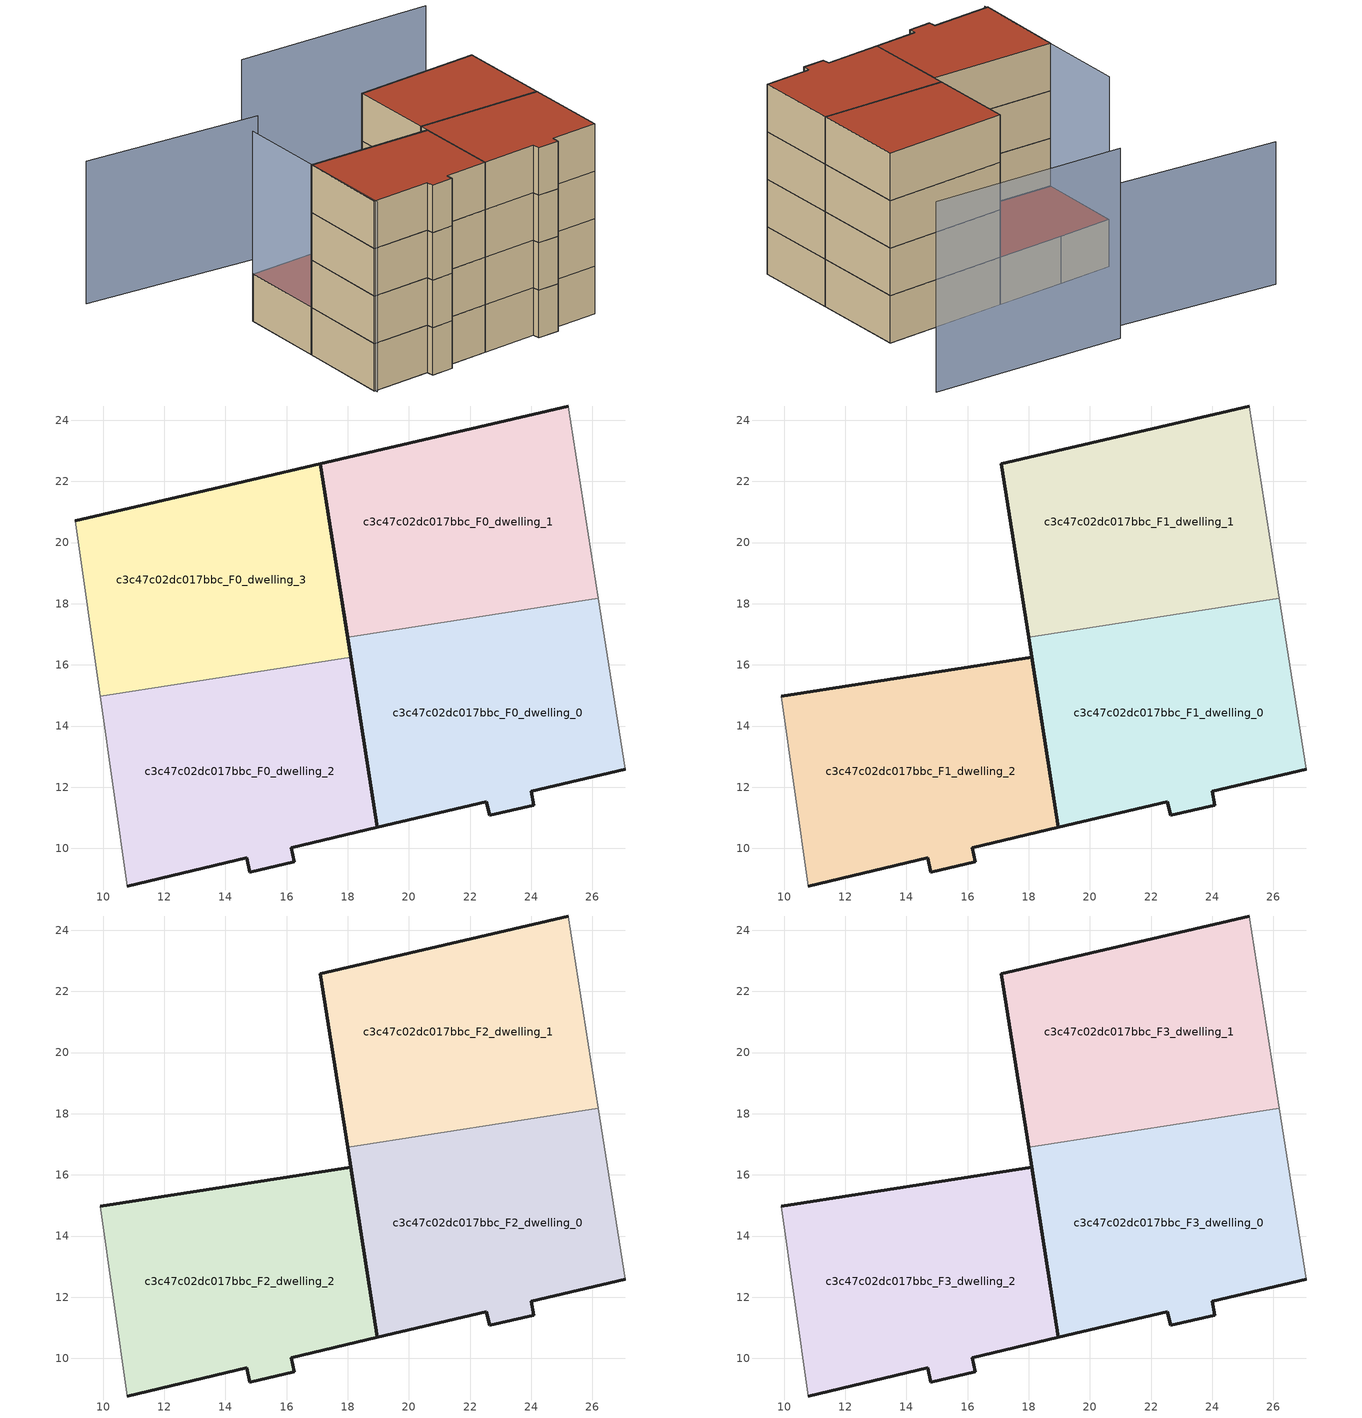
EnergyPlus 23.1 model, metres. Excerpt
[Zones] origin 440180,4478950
c3c47c02dc017bbc_F0_dwelling_0
 floor ground (EU_floor_Construction): 27.07,12.59 26.2,18.18 17.99,16.9 18.97,10.69 22.53,11.53 22.65,11.08 24.08,11.41 23.99,11.87 z0
 wall outside (EU_wall_Construction): 27.07,12.59 23.99,11.87 24.08,11.41 22.65,11.08 22.53,11.53 18.97,10.69 17.99,16.9 z0:3
 wall to c3c47c02dc017bbc_F0_dwelling_1 (EU_wall_Construction): 17.99,16.9 26.2,18.18 z0:3
 wall adiabatic (EU_wall_Construction): 26.2,18.18 27.07,12.59 z0:3
c3c47c02dc017bbc_F0_dwelling_1
 floor ground (EU_floor_Construction): 26.2,18.18 25.21,24.46 17.1,22.58 17.99,16.9 z0
 wall outside (EU_wall_Construction): 17.99,16.9 17.1,22.58 25.21,24.46 z0:3
 wall adiabatic (EU_wall_Construction): 25.21,24.46 26.2,18.18 z0:3
c3c47c02dc017bbc_F0_dwelling_2
 floor ground (EU_floor_Construction): 18.97,10.69 18.09,16.26 9.91,14.97 10.79,8.77 14.7,9.69 14.8,9.23 16.25,9.56 16.15,10.03 z0
 wall outside (EU_wall_Construction): 18.09,16.26 18.97,10.69 16.15,10.03 16.25,9.56 14.8,9.23 14.7,9.69 10.79,8.77 z0:3
 wall adiabatic (EU_wall_Construction): 10.79,8.77 9.91,14.97 z0:3
 wall to c3c47c02dc017bbc_F0_dwelling_3 (EU_wall_Construction): 9.91,14.97 18.09,16.26 z0:3
c3c47c02dc017bbc_F0_dwelling_3
 floor ground (EU_floor_Construction): 18.09,16.26 17.1,22.58 12.62,21.53 9.09,20.71 9.91,14.97 z0
 wall outside (EU_wall_Construction): 9.09,20.71 12.62,21.53 17.1,22.58 18.09,16.26 z0:3
 wall adiabatic (EU_wall_Construction): 9.91,14.97 9.09,20.71 z0:3
 roof outside (EU_roof_Construction): 17.1,22.58 18.09,16.26 9.91,14.97 9.09,20.71 12.62,21.53 z3
c3c47c02dc017bbc_F1_dwelling_0
 floor to c3c47c02dc017bbc_F0_dwelling_0 (EU_floor_Construction): 27.07,12.59 26.2,18.18 17.99,16.9 18.97,10.69 22.53,11.53 22.65,11.08 24.08,11.41 23.99,11.87 z3
 wall outside (EU_wall_Construction): 27.07,12.59 23.99,11.87 24.08,11.41 22.65,11.08 22.53,11.53 18.97,10.69 17.99,16.9 z3:6
 wall to c3c47c02dc017bbc_F1_dwelling_1 (EU_wall_Construction): 17.99,16.9 26.2,18.18 z3:6
 wall adiabatic (EU_wall_Construction): 26.2,18.18 27.07,12.59 z3:6
c3c47c02dc017bbc_F1_dwelling_1
 floor to c3c47c02dc017bbc_F0_dwelling_1 (EU_floor_Construction): 26.2,18.18 25.21,24.46 17.1,22.58 17.99,16.9 z3
 wall outside (EU_wall_Construction): 17.99,16.9 17.1,22.58 25.21,24.46 z3:6
 wall adiabatic (EU_wall_Construction): 25.21,24.46 26.2,18.18 z3:6
c3c47c02dc017bbc_F1_dwelling_2
 floor to c3c47c02dc017bbc_F0_dwelling_2 (EU_floor_Construction): 18.97,10.69 18.09,16.26 9.91,14.97 10.79,8.77 14.7,9.69 14.8,9.23 16.25,9.56 16.15,10.03 z3
 wall outside (EU_wall_Construction): 9.91,14.97 18.09,16.26 18.97,10.69 16.15,10.03 16.25,9.56 14.8,9.23 14.7,9.69 10.79,8.77 z3:6
 wall adiabatic (EU_wall_Construction): 10.79,8.77 9.91,14.97 z3:6
c3c47c02dc017bbc_F2_dwelling_0
 floor to c3c47c02dc017bbc_F1_dwelling_0 (EU_floor_Construction): 27.07,12.59 26.2,18.18 17.99,16.9 18.97,10.69 22.53,11.53 22.65,11.08 24.08,11.41 23.99,11.87 z6
 wall outside (EU_wall_Construction): 27.07,12.59 23.99,11.87 24.08,11.41 22.65,11.08 22.53,11.53 18.97,10.69 17.99,16.9 z6:9
 wall to c3c47c02dc017bbc_F2_dwelling_1 (EU_wall_Construction): 17.99,16.9 26.2,18.18 z6:9
 wall adiabatic (EU_wall_Construction): 26.2,18.18 27.07,12.59 z6:9
c3c47c02dc017bbc_F2_dwelling_1
 floor to c3c47c02dc017bbc_F1_dwelling_1 (EU_floor_Construction): 26.2,18.18 25.21,24.46 17.1,22.58 17.99,16.9 z6
 wall outside (EU_wall_Construction): 17.99,16.9 17.1,22.58 25.21,24.46 z6:9
 wall adiabatic (EU_wall_Construction): 25.21,24.46 26.2,18.18 z6:9
c3c47c02dc017bbc_F2_dwelling_2
 floor to c3c47c02dc017bbc_F1_dwelling_2 (EU_floor_Construction): 18.97,10.69 18.09,16.26 9.91,14.97 10.79,8.77 14.7,9.69 14.8,9.23 16.25,9.56 16.15,10.03 z6
 wall outside (EU_wall_Construction): 9.91,14.97 18.09,16.26 18.97,10.69 16.15,10.03 16.25,9.56 14.8,9.23 14.7,9.69 10.79,8.77 z6:9
 wall adiabatic (EU_wall_Construction): 10.79,8.77 9.91,14.97 z6:9
c3c47c02dc017bbc_F3_dwelling_0
 floor to c3c47c02dc017bbc_F2_dwelling_0 (EU_floor_Construction): 27.07,12.59 26.2,18.18 17.99,16.9 18.97,10.69 22.53,11.53 22.65,11.08 24.08,11.41 23.99,11.87 z9
 wall outside (EU_wall_Construction): 27.07,12.59 23.99,11.87 24.08,11.41 22.65,11.08 22.53,11.53 18.97,10.69 17.99,16.9 z9:12
 wall to c3c47c02dc017bbc_F3_dwelling_1 (EU_wall_Construction): 17.99,16.9 26.2,18.18 z9:12
 wall adiabatic (EU_wall_Construction): 26.2,18.18 27.07,12.59 z9:12
 roof outside (EU_roof_Construction): 26.2,18.18 27.07,12.59 23.99,11.87 24.08,11.41 22.65,11.08 22.53,11.53 18.97,10.69 17.99,16.9 z12
c3c47c02dc017bbc_F3_dwelling_1
 floor to c3c47c02dc017bbc_F2_dwelling_1 (EU_floor_Construction): 26.2,18.18 25.21,24.46 17.1,22.58 17.99,16.9 z9
 wall outside (EU_wall_Construction): 17.99,16.9 17.1,22.58 25.21,24.46 z9:12
 wall adiabatic (EU_wall_Construction): 25.21,24.46 26.2,18.18 z9:12
 roof outside (EU_roof_Construction): 25.21,24.46 26.2,18.18 17.99,16.9 17.1,22.58 z12
c3c47c02dc017bbc_F3_dwelling_2
 floor to c3c47c02dc017bbc_F2_dwelling_2 (EU_floor_Construction): 18.97,10.69 18.09,16.26 9.91,14.97 10.79,8.77 14.7,9.69 14.8,9.23 16.25,9.56 16.15,10.03 z9
 wall outside (EU_wall_Construction): 9.91,14.97 18.09,16.26 18.97,10.69 16.15,10.03 16.25,9.56 14.8,9.23 14.7,9.69 10.79,8.77 z9:12
 wall adiabatic (EU_wall_Construction): 10.79,8.77 9.91,14.97 z9:12
 roof outside (EU_roof_Construction): 18.09,16.26 18.97,10.69 16.15,10.03 16.25,9.56 14.8,9.23 14.7,9.69 10.79,8.77 9.91,14.97 z12
shading: 9.09,20.71 10.89,8.59 / 26.01,31.78 13.14,29.93 z0:12; 13.39,28.42 1.68,27.32 z0:9
[Building]
EU S2 Campaign: North Axis=0; Terrain=City; Solar Distribution=FullExterior
[Site:Location]
Madrid: Latitude=40.5; Longitude=-3.5; Time Zone=1; Elevation=609
[SizingPeriod:WeatherFileDays]
AnnualSizingPeriod: Begin Month=1; Begin Day of Month=1; End Month=12; End Day of Month=31; Day of Week for Start Day=Monday; Use Weather File Daylight Saving Period=No; Use Weather File Rain and Snow Indicators=No
[MATERIAL]
EU_InternalMass_Material: Roughness=MediumRough; Thickness=0.1; Conductivity=1; Density=1800; Specific Heat=900; Thermal Absorptance=0.9; Solar Absorptance=0.7; Visible Absorptance=0.7
[MATERIAL:NOMASS] Roughness=MediumRough; Thermal Absorptance=0.9; Solar Absorptance=0.7; Visible Absorptance=0.7
Name | Thermal Resistance
EU_wall_NoMass; EU_roof_NoMass | 2.16768
EU_floor_NoMass | 1.14339
[CONSTRUCTION]
EU_wall_Construction: EU_wall_NoMass
EU_roof_Construction: EU_roof_NoMass
EU_floor_Construction: EU_floor_NoMass
EU_InternalMass_Construction: EU_InternalMass_Material
[ZONE] Type=1; Multiplier=1; Ceiling Height=autocalculate; Floor Area=autocalculate; Part of Total Floor Area=Yes
Name | Volume
c3c47c02dc017bbc_F0_dwelling_0; c3c47c02dc017bbc_F1_dwelling_0; c3c47c02dc017bbc_F2_dwelling_0; c3c47c02dc017bbc_F3_dwelling_0 | 150.723
c3c47c02dc017bbc_F0_dwelling_1; c3c47c02dc017bbc_F1_dwelling_1; c3c47c02dc017bbc_F2_dwelling_1; c3c47c02dc017bbc_F3_dwelling_1 | 150.737
c3c47c02dc017bbc_F0_dwelling_2; c3c47c02dc017bbc_F1_dwelling_2; c3c47c02dc017bbc_F2_dwelling_2; c3c47c02dc017bbc_F3_dwelling_2 | 150.734
c3c47c02dc017bbc_F0_dwelling_3 | 150.745
[INTERNALMASS] Construction=EU_InternalMass_Construction
Name | Zone or ZoneList | Surface Area
c3c47c02dc017bbc_F0_dwelling_0_EU_InternalMass | c3c47c02dc017bbc_F0_dwelling_0 | 50.2409
c3c47c02dc017bbc_F0_dwelling_1_EU_InternalMass | c3c47c02dc017bbc_F0_dwelling_1 | 50.2454
c3c47c02dc017bbc_F0_dwelling_2_EU_InternalMass | c3c47c02dc017bbc_F0_dwelling_2 | 50.2446
c3c47c02dc017bbc_F0_dwelling_3_EU_InternalMass | c3c47c02dc017bbc_F0_dwelling_3 | 50.2484
c3c47c02dc017bbc_F1_dwelling_0_EU_InternalMass | c3c47c02dc017bbc_F1_dwelling_0 | 66.99
c3c47c02dc017bbc_F1_dwelling_1_EU_InternalMass | c3c47c02dc017bbc_F1_dwelling_1 | 66.991
c3c47c02dc017bbc_F1_dwelling_2_EU_InternalMass | c3c47c02dc017bbc_F1_dwelling_2 | 66.9947
c3c47c02dc017bbc_F2_dwelling_0_EU_InternalMass | c3c47c02dc017bbc_F2_dwelling_0 | 66.99
c3c47c02dc017bbc_F2_dwelling_1_EU_InternalMass | c3c47c02dc017bbc_F2_dwelling_1 | 66.991
c3c47c02dc017bbc_F2_dwelling_2_EU_InternalMass | c3c47c02dc017bbc_F2_dwelling_2 | 66.9947
c3c47c02dc017bbc_F3_dwelling_0_EU_InternalMass | c3c47c02dc017bbc_F3_dwelling_0 | 66.99
c3c47c02dc017bbc_F3_dwelling_1_EU_InternalMass | c3c47c02dc017bbc_F3_dwelling_1 | 66.991
c3c47c02dc017bbc_F3_dwelling_2_EU_InternalMass | c3c47c02dc017bbc_F3_dwelling_2 | 66.9947
[OTHEREQUIPMENT] Fuel Type=Electricity; Design Level Calculation Method=Watts/Area; Power per Zone Floor Area=1; Fraction Latent=0; Fraction Radiant=0; Fraction Lost=0; Carbon Dioxide Generation Rate=0; EndUse Subcategory=EU_Step8_InternalGains
Name | Zone or ZoneList or Space or SpaceList | Schedule
EU_Step8_InternalGain_c3c47c02dc017bbc_F0_dwelling_0_f000 | c3c47c02dc017bbc_F0_dwelling_0 | EU_Step8_GainSchedule_c3c47c02dc017bbc_F0_dwelling_0_f000
EU_Step8_InternalGain_c3c47c02dc017bbc_F0_dwelling_1_f000 | c3c47c02dc017bbc_F0_dwelling_1 | EU_Step8_GainSchedule_c3c47c02dc017bbc_F0_dwelling_1_f000
EU_Step8_InternalGain_c3c47c02dc017bbc_F0_dwelling_2_f000 | c3c47c02dc017bbc_F0_dwelling_2 | EU_Step8_GainSchedule_c3c47c02dc017bbc_F0_dwelling_2_f000
EU_Step8_InternalGain_c3c47c02dc017bbc_F0_dwelling_3_f000 | c3c47c02dc017bbc_F0_dwelling_3 | EU_Step8_GainSchedule_c3c47c02dc017bbc_F0_dwelling_3_f000
EU_Step8_InternalGain_c3c47c02dc017bbc_F1_dwelling_0_f000 | c3c47c02dc017bbc_F1_dwelling_0 | EU_Step8_GainSchedule_c3c47c02dc017bbc_F1_dwelling_0_f000
EU_Step8_InternalGain_c3c47c02dc017bbc_F1_dwelling_1_f000 | c3c47c02dc017bbc_F1_dwelling_1 | EU_Step8_GainSchedule_c3c47c02dc017bbc_F1_dwelling_1_f000
EU_Step8_InternalGain_c3c47c02dc017bbc_F1_dwelling_2_f000 | c3c47c02dc017bbc_F1_dwelling_2 | EU_Step8_GainSchedule_c3c47c02dc017bbc_F1_dwelling_2_f000
EU_Step8_InternalGain_c3c47c02dc017bbc_F2_dwelling_0_f000 | c3c47c02dc017bbc_F2_dwelling_0 | EU_Step8_GainSchedule_c3c47c02dc017bbc_F2_dwelling_0_f000
EU_Step8_InternalGain_c3c47c02dc017bbc_F2_dwelling_1_f000 | c3c47c02dc017bbc_F2_dwelling_1 | EU_Step8_GainSchedule_c3c47c02dc017bbc_F2_dwelling_1_f000
EU_Step8_InternalGain_c3c47c02dc017bbc_F2_dwelling_2_f000 | c3c47c02dc017bbc_F2_dwelling_2 | EU_Step8_GainSchedule_c3c47c02dc017bbc_F2_dwelling_2_f000
EU_Step8_InternalGain_c3c47c02dc017bbc_F3_dwelling_0_f000 | c3c47c02dc017bbc_F3_dwelling_0 | EU_Step8_GainSchedule_c3c47c02dc017bbc_F3_dwelling_0_f000
EU_Step8_InternalGain_c3c47c02dc017bbc_F3_dwelling_1_f000 | c3c47c02dc017bbc_F3_dwelling_1 | EU_Step8_GainSchedule_c3c47c02dc017bbc_F3_dwelling_1_f000
EU_Step8_InternalGain_c3c47c02dc017bbc_F3_dwelling_2_f000 | c3c47c02dc017bbc_F3_dwelling_2 | EU_Step8_GainSchedule_c3c47c02dc017bbc_F3_dwelling_2_f000
[ZONEVENTILATION:DESIGNFLOWRATE] Schedule=EU_AlwaysOn; Design Flow Rate Calculation Method=AirChanges/Hour; Air Changes per Hour=0.480546; Ventilation Type=Natural; Fan Pressure Rise=0; Fan Total Efficiency=1; Constant Term Coefficient=1; Temperature Term Coefficient=0; Velocity Term Coefficient=0; Velocity Squared Term Coefficient=0; Minimum Indoor Temperature=-100; Maximum Indoor Temperature=100; Delta Temperature=-100; Minimum Outdoor Temperature=-100; Maximum Outdoor Temperature=100; Maximum Wind Speed=40
Name | Zone or ZoneList or Space or SpaceList
EU_ConstantAir_c3c47c02dc017bbc_F0_dwelling_0 | c3c47c02dc017bbc_F0_dwelling_0
EU_ConstantAir_c3c47c02dc017bbc_F0_dwelling_1 | c3c47c02dc017bbc_F0_dwelling_1
EU_ConstantAir_c3c47c02dc017bbc_F0_dwelling_2 | c3c47c02dc017bbc_F0_dwelling_2
EU_ConstantAir_c3c47c02dc017bbc_F0_dwelling_3 | c3c47c02dc017bbc_F0_dwelling_3
EU_ConstantAir_c3c47c02dc017bbc_F1_dwelling_0 | c3c47c02dc017bbc_F1_dwelling_0
EU_ConstantAir_c3c47c02dc017bbc_F1_dwelling_1 | c3c47c02dc017bbc_F1_dwelling_1
EU_ConstantAir_c3c47c02dc017bbc_F1_dwelling_2 | c3c47c02dc017bbc_F1_dwelling_2
EU_ConstantAir_c3c47c02dc017bbc_F2_dwelling_0 | c3c47c02dc017bbc_F2_dwelling_0
EU_ConstantAir_c3c47c02dc017bbc_F2_dwelling_1 | c3c47c02dc017bbc_F2_dwelling_1
EU_ConstantAir_c3c47c02dc017bbc_F2_dwelling_2 | c3c47c02dc017bbc_F2_dwelling_2
EU_ConstantAir_c3c47c02dc017bbc_F3_dwelling_0 | c3c47c02dc017bbc_F3_dwelling_0
EU_ConstantAir_c3c47c02dc017bbc_F3_dwelling_1 | c3c47c02dc017bbc_F3_dwelling_1
EU_ConstantAir_c3c47c02dc017bbc_F3_dwelling_2 | c3c47c02dc017bbc_F3_dwelling_2
[HVACTEMPLATE:THERMOSTAT] Constant Heating Setpoint=20; Constant Cooling Setpoint=50
EU_HeatOnly_c3c47c02dc017bbc_F0_dwelling_0; EU_HeatOnly_c3c47c02dc017bbc_F0_dwelling_1; EU_HeatOnly_c3c47c02dc017bbc_F0_dwelling_2; EU_HeatOnly_c3c47c02dc017bbc_F0_dwelling_3; EU_HeatOnly_c3c47c02dc017bbc_F1_dwelling_0; EU_HeatOnly_c3c47c02dc017bbc_F1_dwelling_1; EU_HeatOnly_c3c47c02dc017bbc_F1_dwelling_2; EU_HeatOnly_c3c47c02dc017bbc_F2_dwelling_0; EU_HeatOnly_c3c47c02dc017bbc_F2_dwelling_1; EU_HeatOnly_c3c47c02dc017bbc_F2_dwelling_2; EU_HeatOnly_c3c47c02dc017bbc_F3_dwelling_0; EU_HeatOnly_c3c47c02dc017bbc_F3_dwelling_1; EU_HeatOnly_c3c47c02dc017bbc_F3_dwelling_2
[HVACTEMPLATE:ZONE:IDEALLOADSAIRSYSTEM] System Availability Schedule=EU_AlwaysOn; Maximum Heating Supply Air Temperature=50; Minimum Cooling Supply Air Temperature=13; Maximum Heating Supply Air Humidity Ratio=0.0156; Minimum Cooling Supply Air Humidity Ratio=0.0077; Heating Limit=NoLimit; Cooling Limit=NoLimit; Heating Availability Schedule=EU_AlwaysOn; Cooling Availability Schedule=EU_CoolingOff; Dehumidification Control Type=ConstantSensibleHeatRatio; Cooling Sensible Heat Ratio=0.7; Dehumidification Setpoint=60; Humidification Control Type=None; Humidification Setpoint=30; Outdoor Air Method=None; Outdoor Air Flow Rate per Person=0.00944; Outdoor Air Flow Rate per Zone Floor Area=0; Outdoor Air Flow Rate per Zone=0; Demand Controlled Ventilation Type=None; Outdoor Air Economizer Type=NoEconomizer; Heat Recovery Type=None; Sensible Heat Recovery Effectiveness=0.7; Latent Heat Recovery Effectiveness=0.65
Name | Template Thermostat
c3c47c02dc017bbc_F0_dwelling_0 | EU_HeatOnly_c3c47c02dc017bbc_F0_dwelling_0
c3c47c02dc017bbc_F0_dwelling_1 | EU_HeatOnly_c3c47c02dc017bbc_F0_dwelling_1
c3c47c02dc017bbc_F0_dwelling_2 | EU_HeatOnly_c3c47c02dc017bbc_F0_dwelling_2
c3c47c02dc017bbc_F0_dwelling_3 | EU_HeatOnly_c3c47c02dc017bbc_F0_dwelling_3
c3c47c02dc017bbc_F1_dwelling_0 | EU_HeatOnly_c3c47c02dc017bbc_F1_dwelling_0
c3c47c02dc017bbc_F1_dwelling_1 | EU_HeatOnly_c3c47c02dc017bbc_F1_dwelling_1
c3c47c02dc017bbc_F1_dwelling_2 | EU_HeatOnly_c3c47c02dc017bbc_F1_dwelling_2
c3c47c02dc017bbc_F2_dwelling_0 | EU_HeatOnly_c3c47c02dc017bbc_F2_dwelling_0
c3c47c02dc017bbc_F2_dwelling_1 | EU_HeatOnly_c3c47c02dc017bbc_F2_dwelling_1
c3c47c02dc017bbc_F2_dwelling_2 | EU_HeatOnly_c3c47c02dc017bbc_F2_dwelling_2
c3c47c02dc017bbc_F3_dwelling_0 | EU_HeatOnly_c3c47c02dc017bbc_F3_dwelling_0
c3c47c02dc017bbc_F3_dwelling_1 | EU_HeatOnly_c3c47c02dc017bbc_F3_dwelling_1
c3c47c02dc017bbc_F3_dwelling_2 | EU_HeatOnly_c3c47c02dc017bbc_F3_dwelling_2
[SIZING:ZONE] Zone Cooling Design Supply Air Temperature Input Method=SupplyAirTemperature; Zone Cooling Design Supply Air Temperature=13; Zone Heating Design Supply Air Temperature Input Method=SupplyAirTemperature; Zone Heating Design Supply Air Temperature=50; Zone Cooling Design Supply Air Humidity Ratio=0.008; Zone Heating Design Supply Air Humidity Ratio=0.008; Cooling Design Air Flow Method=DesignDay; Cooling Design Air Flow Rate=0; Cooling Minimum Air Flow per Zone Floor Area=0.000762; Cooling Minimum Air Flow=0; Cooling Minimum Air Flow Fraction=0.2; Heating Design Air Flow Method=DesignDay; Heating Design Air Flow Rate=0; Heating Maximum Air Flow per Zone Floor Area=0.002032; Heating Maximum Air Flow=0.141576; Heating Maximum Air Flow Fraction=0.3; Account for Dedicated Outdoor Air System=No; Dedicated Outdoor Air System Control Strategy=NeutralSupplyAir; Dedicated Outdoor Air Low Setpoint Temperature for Design=autosize; Dedicated Outdoor Air High Setpoint Temperature for Design=autosize; Zone Load Sizing Method=Sensible Load Only No Latent Load; Zone Latent Cooling Design Supply Air Humidity Ratio Input Method=HumidityRatioDifference; Zone Cooling Design Supply Air Humidity Ratio Difference=0.005; Zone Latent Heating Design Supply Air Humidity Ratio Input Method=HumidityRatioDifference; Zone Humidification Design Supply Air Humidity Ratio Difference=0.005
c3c47c02dc017bbc_F0_dwelling_0; c3c47c02dc017bbc_F0_dwelling_1; c3c47c02dc017bbc_F0_dwelling_2; c3c47c02dc017bbc_F0_dwelling_3; c3c47c02dc017bbc_F1_dwelling_0; c3c47c02dc017bbc_F1_dwelling_1; c3c47c02dc017bbc_F1_dwelling_2; c3c47c02dc017bbc_F2_dwelling_0; c3c47c02dc017bbc_F2_dwelling_1; c3c47c02dc017bbc_F2_dwelling_2; c3c47c02dc017bbc_F3_dwelling_0; c3c47c02dc017bbc_F3_dwelling_1; c3c47c02dc017bbc_F3_dwelling_2
[SCHEDULE:CONSTANT]
Name | Hourly Value
EU_AlwaysOn | 1
EU_CoolingOff | 0
[SCHEDULE:FILE] Column Number=1; Rows to Skip at Top=0; Number of Hours of Data=8760; Column Separator=Comma; Interpolate to Timestep=No; Minutes per Item=60; Adjust Schedule for Daylight Savings=Yes
Name | File
EU_Step8_GainSchedule_c3c47c02dc017bbc_F0_dwelling_0_f000 | ../../schedules/c3c47c02dc017bbc/c3c47c02dc017bbc_F0_dwelling_0_f000_gain.csv
EU_Step8_GainSchedule_c3c47c02dc017bbc_F0_dwelling_1_f000 | ../../schedules/c3c47c02dc017bbc/c3c47c02dc017bbc_F0_dwelling_1_f000_gain.csv
EU_Step8_GainSchedule_c3c47c02dc017bbc_F0_dwelling_2_f000 | ../../schedules/c3c47c02dc017bbc/c3c47c02dc017bbc_F0_dwelling_2_f000_gain.csv
EU_Step8_GainSchedule_c3c47c02dc017bbc_F0_dwelling_3_f000 | ../../schedules/c3c47c02dc017bbc/c3c47c02dc017bbc_F0_dwelling_3_f000_gain.csv
EU_Step8_GainSchedule_c3c47c02dc017bbc_F1_dwelling_0_f000 | ../../schedules/c3c47c02dc017bbc/c3c47c02dc017bbc_F1_dwelling_0_f000_gain.csv
EU_Step8_GainSchedule_c3c47c02dc017bbc_F1_dwelling_1_f000 | ../../schedules/c3c47c02dc017bbc/c3c47c02dc017bbc_F1_dwelling_1_f000_gain.csv
EU_Step8_GainSchedule_c3c47c02dc017bbc_F1_dwelling_2_f000 | ../../schedules/c3c47c02dc017bbc/c3c47c02dc017bbc_F1_dwelling_2_f000_gain.csv
EU_Step8_GainSchedule_c3c47c02dc017bbc_F2_dwelling_0_f000 | ../../schedules/c3c47c02dc017bbc/c3c47c02dc017bbc_F2_dwelling_0_f000_gain.csv
EU_Step8_GainSchedule_c3c47c02dc017bbc_F2_dwelling_1_f000 | ../../schedules/c3c47c02dc017bbc/c3c47c02dc017bbc_F2_dwelling_1_f000_gain.csv
EU_Step8_GainSchedule_c3c47c02dc017bbc_F2_dwelling_2_f000 | ../../schedules/c3c47c02dc017bbc/c3c47c02dc017bbc_F2_dwelling_2_f000_gain.csv
EU_Step8_GainSchedule_c3c47c02dc017bbc_F3_dwelling_0_f000 | ../../schedules/c3c47c02dc017bbc/c3c47c02dc017bbc_F3_dwelling_0_f000_gain.csv
EU_Step8_GainSchedule_c3c47c02dc017bbc_F3_dwelling_1_f000 | ../../schedules/c3c47c02dc017bbc/c3c47c02dc017bbc_F3_dwelling_1_f000_gain.csv
EU_Step8_GainSchedule_c3c47c02dc017bbc_F3_dwelling_2_f000 | ../../schedules/c3c47c02dc017bbc/c3c47c02dc017bbc_F3_dwelling_2_f000_gain.csv
